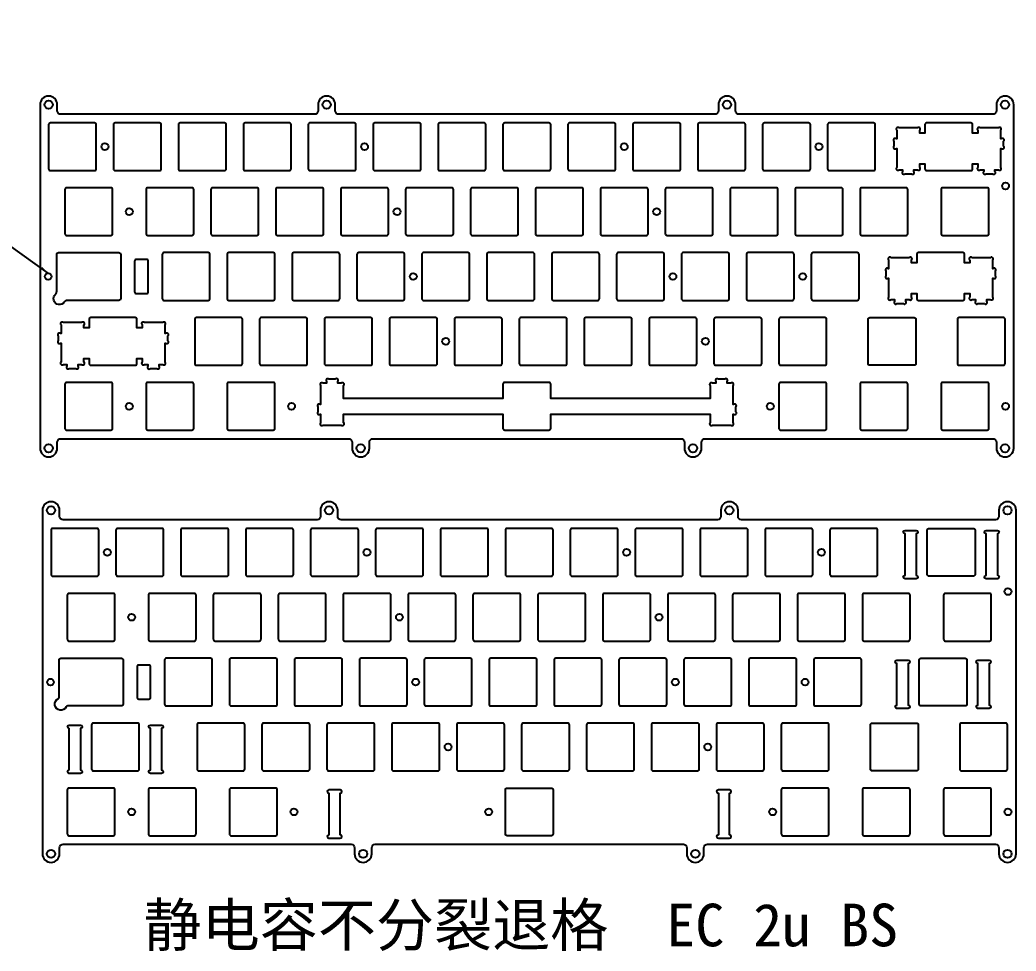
# Model space of a CAD drawing. Header units: millimetres. Extents: x -225 to 1216, y 158 to 485.
# Drawn here: x 923.6 to 1215.9, y 193.5 to 466.9 of the extents above; entities that cross this region are included whole.
import ezdxf

# ---------------------------------------------------------------- set-up
doc = ezdxf.new("R2010")
doc.units = ezdxf.units.MM
doc.styles.get("Standard").update_dxf_attribs({"font": 'arial.ttf'})
doc.dimstyles.new('ISO-25', dxfattribs={"dimtxt": 2.5, "dimasz": 2.5, "dimexe": 1.25, "dimexo": 0.625, "dimtad": 1, "dimtxsty": 'Standard', "dimcen": 2.5, "dimadec": 0, "dimazin": 0, "dimtfac": 1, "dimtmove": 0, "dimatfit": 3, "dimfxl": 1, "dimarcsym": 0})

msp = doc.modelspace()

# ---------------------------------------------------------------- linework, layer by layer
at = {"color": 7, "linetype": 'Continuous', "lineweight": 25}
for points in [[(1124.62, 343.91), (1209.17, 343.91, -0.414214), (1210.17, 342.91), (1210.17, 341.11, 1), (1215.22, 341.11), (1215.22, 441.96, 1), (1210.17, 441.96), (1210.17, 440.16, -0.414214), (1209.17, 439.16), (1134.62, 439.16, -0.414214), (1133.62, 440.16), (1133.62, 441.96, 1), (1128.57, 441.96), (1128.57, 440.16, -0.414214), (1127.57, 439.16), (1017.12, 439.16, -0.414214), (1016.12, 440.16), (1016.12, 441.96, 1), (1011.07, 441.96), (1011.07, 440.16, -0.414214), (1010.07, 439.16), (935.52, 439.16, -0.414214), (934.52, 440.16), (934.52, 441.96, 1), (929.47, 441.96), (929.47, 341.11, 1), (934.52, 341.11), (934.52, 342.91, -0.414214), (935.52, 343.91), (1020.07, 343.91, -0.414214), (1021.07, 342.91), (1021.07, 341.11, 1), (1026.12, 341.11), (1026.12, 342.91, -0.414214), (1027.12, 343.91), (1117.57, 343.91, -0.414214), (1118.57, 342.91), (1118.57, 341.11, 1), (1123.62, 341.11), (1123.62, 342.91, -0.414214), (1124.62, 343.91)], [(1125.32, 224.84), (1209.87, 224.84, -0.414214), (1210.87, 223.84), (1210.87, 222.04, 1), (1215.92, 222.04), (1215.92, 322.89, 1), (1210.87, 322.89), (1210.87, 321.09, -0.414214), (1209.87, 320.09), (1135.32, 320.09, -0.414214), (1134.32, 321.09), (1134.32, 322.89, 1), (1129.27, 322.89), (1129.27, 321.09, -0.414214), (1128.27, 320.09), (1017.82, 320.09, -0.414214), (1016.82, 321.09), (1016.82, 322.89, 1), (1011.77, 322.89), (1011.77, 321.09, -0.414214), (1010.77, 320.09), (936.22, 320.09, -0.414214), (935.22, 321.09), (935.22, 322.89, 1), (930.17, 322.89), (930.17, 222.04, 1), (935.22, 222.04), (935.22, 223.84, -0.414214), (936.22, 224.84), (1020.77, 224.84, -0.414214), (1021.77, 223.84), (1021.77, 222.04, 1), (1026.82, 222.04), (1026.82, 223.84, -0.414214), (1027.82, 224.84), (1118.27, 224.84, -0.414214), (1119.27, 223.84), (1119.27, 222.04, 1), (1124.32, 222.04), (1124.32, 223.84, -0.414214), (1125.32, 224.84)]]:
    msp.add_lwpolyline(points, format="xyb", dxfattribs=at)
for points in [[(931.99, 436.13), (931.99, 423.13, 0.414214), (932.49, 422.63), (945.49, 422.63, 0.414214), (945.99, 423.13), (945.99, 436.13, 0.414214), (945.49, 436.63), (932.49, 436.63, 0.414214)], [(951.04, 436.13), (951.04, 423.13, 0.414214), (951.54, 422.63), (964.54, 422.63, 0.414214), (965.04, 423.13), (965.04, 436.13, 0.414214), (964.54, 436.63), (951.54, 436.63, 0.414214)], [(970.09, 436.13), (970.09, 423.13, 0.414214), (970.59, 422.63), (983.59, 422.63, 0.414214), (984.09, 423.13), (984.09, 436.13, 0.414214), (983.59, 436.63), (970.59, 436.63, 0.414214)], [(989.14, 436.13), (989.14, 423.13, 0.414214), (989.64, 422.63), (1002.64, 422.63, 0.414214), (1003.14, 423.13), (1003.14, 436.13, 0.414214), (1002.64, 436.63), (989.64, 436.63, 0.414214)], [(1008.19, 436.13), (1008.19, 423.13, 0.414214), (1008.69, 422.63), (1021.69, 422.63, 0.414214), (1022.19, 423.13), (1022.19, 436.13, 0.414214), (1021.69, 436.63), (1008.69, 436.63, 0.414214)], [(1027.24, 436.13), (1027.24, 423.13, 0.414214), (1027.74, 422.63), (1040.74, 422.63, 0.414214), (1041.24, 423.13), (1041.24, 436.13, 0.414214), (1040.74, 436.63), (1027.74, 436.63, 0.414214)], [(1046.29, 436.13), (1046.29, 423.13, 0.414214), (1046.79, 422.63), (1059.79, 422.63, 0.414214), (1060.29, 423.13), (1060.29, 436.13, 0.414214), (1059.79, 436.63), (1046.79, 436.63, 0.414214)], [(1065.34, 436.13), (1065.34, 423.13, 0.414214), (1065.84, 422.63), (1078.84, 422.63, 0.414214), (1079.34, 423.13), (1079.34, 436.13, 0.414214), (1078.84, 436.63), (1065.84, 436.63, 0.414214)], [(1084.39, 436.13), (1084.39, 423.13, 0.414214), (1084.89, 422.63), (1097.89, 422.63, 0.414214), (1098.39, 423.13), (1098.39, 436.13, 0.414214), (1097.89, 436.63), (1084.89, 436.63, 0.414214)], [(1103.44, 436.13), (1103.44, 423.13, 0.414214), (1103.94, 422.63), (1116.94, 422.63, 0.414214), (1117.44, 423.13), (1117.44, 436.13, 0.414214), (1116.94, 436.63), (1103.94, 436.63, 0.414214)], [(1122.49, 436.13), (1122.49, 423.13, 0.414214), (1122.99, 422.63), (1135.99, 422.63, 0.414214), (1136.49, 423.13), (1136.49, 436.13, 0.414214), (1135.99, 436.63), (1122.99, 436.63, 0.414214)], [(1141.54, 436.13), (1141.54, 423.13, 0.414214), (1142.04, 422.63), (1155.04, 422.63, 0.414214), (1155.54, 423.13), (1155.54, 436.13, 0.414214), (1155.04, 436.63), (1142.04, 436.63, 0.414214)], [(1160.59, 436.13), (1160.59, 423.13, 0.414214), (1161.09, 422.63), (1174.09, 422.63, 0.414214), (1174.59, 423.13), (1174.59, 436.13, 0.414214), (1174.09, 436.63), (1161.09, 436.63, 0.414214)], [(936.76, 417.08), (936.76, 404.08, 0.414214), (937.26, 403.58), (950.26, 403.58, 0.414214), (950.76, 404.08), (950.76, 417.08, 0.414214), (950.26, 417.58), (937.26, 417.58, 0.414214)], [(960.57, 417.08), (960.57, 404.08, 0.414214), (961.07, 403.58), (974.07, 403.58, 0.414214), (974.57, 404.08), (974.57, 417.08, 0.414214), (974.07, 417.58), (961.07, 417.58, 0.414214)], [(979.62, 417.08), (979.62, 404.08, 0.414214), (980.12, 403.58), (993.12, 403.58, 0.414214), (993.62, 404.08), (993.62, 417.08, 0.414214), (993.12, 417.58), (980.12, 417.58, 0.414214)], [(998.67, 417.08), (998.67, 404.08, 0.414214), (999.17, 403.58), (1012.17, 403.58, 0.414214), (1012.67, 404.08), (1012.67, 417.08, 0.414214), (1012.17, 417.58), (999.17, 417.58, 0.414214)], [(1017.72, 417.08), (1017.72, 404.08, 0.414214), (1018.22, 403.58), (1031.22, 403.58, 0.414214), (1031.72, 404.08), (1031.72, 417.08, 0.414214), (1031.22, 417.58), (1018.22, 417.58, 0.414214)], [(1036.77, 417.08), (1036.77, 404.08, 0.414214), (1037.27, 403.58), (1050.27, 403.58, 0.414214), (1050.77, 404.08), (1050.77, 417.08, 0.414214), (1050.27, 417.58), (1037.27, 417.58, 0.414214)], [(1055.82, 417.08), (1055.82, 404.08, 0.414214), (1056.32, 403.58), (1069.32, 403.58, 0.414214), (1069.82, 404.08), (1069.82, 417.08, 0.414214), (1069.32, 417.58), (1056.32, 417.58, 0.414214)], [(1074.87, 417.08), (1074.87, 404.08, 0.414214), (1075.37, 403.58), (1088.37, 403.58, 0.414214), (1088.87, 404.08), (1088.87, 417.08, 0.414214), (1088.37, 417.58), (1075.37, 417.58, 0.414214)], [(1093.92, 417.08), (1093.92, 404.08, 0.414214), (1094.42, 403.58), (1107.42, 403.58, 0.414214), (1107.92, 404.08), (1107.92, 417.08, 0.414214), (1107.42, 417.58), (1094.42, 417.58, 0.414214)], [(1112.97, 417.08), (1112.97, 404.08, 0.414214), (1113.47, 403.58), (1126.47, 403.58, 0.414214), (1126.97, 404.08), (1126.97, 417.08, 0.414214), (1126.47, 417.58), (1113.47, 417.58, 0.414214)], [(1132.02, 417.08), (1132.02, 404.08, 0.414214), (1132.52, 403.58), (1145.52, 403.58, 0.414214), (1146.02, 404.08), (1146.02, 417.08, 0.414214), (1145.52, 417.58), (1132.52, 417.58, 0.414214)], [(1151.07, 417.08), (1151.07, 404.08, 0.414214), (1151.57, 403.58), (1164.57, 403.58, 0.414214), (1165.07, 404.08), (1165.07, 417.08, 0.414214), (1164.57, 417.58), (1151.57, 417.58, 0.414214)], [(1170.12, 417.08), (1170.12, 404.08, 0.414214), (1170.62, 403.58), (1183.62, 403.58, 0.414214), (1184.12, 404.08), (1184.12, 417.08, 0.414214), (1183.62, 417.58), (1170.62, 417.58, 0.414214)], [(1193.93, 417.08), (1193.93, 404.08, 0.414214), (1194.43, 403.58), (1207.43, 403.58, 0.414214), (1207.93, 404.08), (1207.93, 417.08, 0.414214), (1207.43, 417.58), (1194.43, 417.58, 0.414214)], [(965.33, 398.03), (965.33, 385.03, 0.414214), (965.83, 384.53), (978.83, 384.53, 0.414214), (979.33, 385.03), (979.33, 398.03, 0.414214), (978.83, 398.53), (965.83, 398.53, 0.414214)], [(984.38, 398.03), (984.38, 385.03, 0.414214), (984.88, 384.53), (997.88, 384.53, 0.414214), (998.38, 385.03), (998.38, 398.03, 0.414214), (997.88, 398.53), (984.88, 398.53, 0.414214)], [(1003.43, 398.03), (1003.43, 385.03, 0.414214), (1003.93, 384.53), (1016.93, 384.53, 0.414214), (1017.43, 385.03), (1017.43, 398.03, 0.414214), (1016.93, 398.53), (1003.93, 398.53, 0.414214)], [(1022.48, 398.03), (1022.48, 385.03, 0.414214), (1022.98, 384.53), (1035.98, 384.53, 0.414214), (1036.48, 385.03), (1036.48, 398.03, 0.414214), (1035.98, 398.53), (1022.98, 398.53, 0.414214)], [(1041.53, 398.03), (1041.53, 385.03, 0.414214), (1042.03, 384.53), (1055.03, 384.53, 0.414214), (1055.53, 385.03), (1055.53, 398.03, 0.414214), (1055.03, 398.53), (1042.03, 398.53, 0.414214)], [(1060.58, 398.03), (1060.58, 385.03, 0.414214), (1061.08, 384.53), (1074.08, 384.53, 0.414214), (1074.58, 385.03), (1074.58, 398.03, 0.414214), (1074.08, 398.53), (1061.08, 398.53, 0.414214)], [(1079.63, 398.03), (1079.63, 385.03, 0.414214), (1080.13, 384.53), (1093.13, 384.53, 0.414214), (1093.63, 385.03), (1093.63, 398.03, 0.414214), (1093.13, 398.53), (1080.13, 398.53, 0.414214)], [(1098.68, 398.03), (1098.68, 385.03, 0.414214), (1099.18, 384.53), (1112.18, 384.53, 0.414214), (1112.68, 385.03), (1112.68, 398.03, 0.414214), (1112.18, 398.53), (1099.18, 398.53, 0.414214)], [(1117.73, 398.03), (1117.73, 385.03, 0.414214), (1118.23, 384.53), (1131.23, 384.53, 0.414214), (1131.73, 385.03), (1131.73, 398.03, 0.414214), (1131.23, 398.53), (1118.23, 398.53, 0.414214)], [(1136.78, 398.03), (1136.78, 385.03, 0.414214), (1137.28, 384.53), (1150.28, 384.53, 0.414214), (1150.78, 385.03), (1150.78, 398.03, 0.414214), (1150.28, 398.53), (1137.28, 398.53, 0.414214)], [(1155.83, 398.03), (1155.83, 385.03, 0.414214), (1156.33, 384.53), (1169.33, 384.53, 0.414214), (1169.83, 385.03), (1169.83, 398.03, 0.414214), (1169.33, 398.53), (1156.33, 398.53, 0.414214)], [(957.73, 386.53), (960.73, 386.53, 0.414214), (961.23, 387.03), (961.23, 396.03, 0.414214), (960.73, 396.53), (957.73, 396.53, 0.414214), (957.23, 396.03), (957.23, 387.03, 0.414214)], [(974.86, 378.98), (974.86, 365.98, 0.414214), (975.36, 365.48), (988.36, 365.48, 0.414214), (988.86, 365.98), (988.86, 378.98, 0.414214), (988.36, 379.48), (975.36, 379.48, 0.414214)], [(993.91, 378.98), (993.91, 365.98, 0.414214), (994.41, 365.48), (1007.41, 365.48, 0.414214), (1007.91, 365.98), (1007.91, 378.98, 0.414214), (1007.41, 379.48), (994.41, 379.48, 0.414214)], [(1012.96, 378.98), (1012.96, 365.98, 0.414214), (1013.46, 365.48), (1026.46, 365.48, 0.414214), (1026.96, 365.98), (1026.96, 378.98, 0.414214), (1026.46, 379.48), (1013.46, 379.48, 0.414214)], [(1032.01, 378.98), (1032.01, 365.98, 0.414214), (1032.51, 365.48), (1045.51, 365.48, 0.414214), (1046.01, 365.98), (1046.01, 378.98, 0.414214), (1045.51, 379.48), (1032.51, 379.48, 0.414214)], [(1051.06, 378.98), (1051.06, 365.98, 0.414214), (1051.56, 365.48), (1064.56, 365.48, 0.414214), (1065.06, 365.98), (1065.06, 378.98, 0.414214), (1064.56, 379.48), (1051.56, 379.48, 0.414214)], [(1070.11, 378.98), (1070.11, 365.98, 0.414214), (1070.61, 365.48), (1083.61, 365.48, 0.414214), (1084.11, 365.98), (1084.11, 378.98, 0.414214), (1083.61, 379.48), (1070.61, 379.48, 0.414214)], [(1089.16, 378.98), (1089.16, 365.98, 0.414214), (1089.66, 365.48), (1102.66, 365.48, 0.414214), (1103.16, 365.98), (1103.16, 378.98, 0.414214), (1102.66, 379.48), (1089.66, 379.48, 0.414214)], [(1108.21, 378.98), (1108.21, 365.98, 0.414214), (1108.71, 365.48), (1121.71, 365.48, 0.414214), (1122.21, 365.98), (1122.21, 378.98, 0.414214), (1121.71, 379.48), (1108.71, 379.48, 0.414214)], [(1127.26, 378.98), (1127.26, 365.98, 0.414214), (1127.76, 365.48), (1140.76, 365.48, 0.414214), (1141.26, 365.98), (1141.26, 378.98, 0.414214), (1140.76, 379.48), (1127.76, 379.48, 0.414214)], [(1146.31, 378.98), (1146.31, 365.98, 0.414214), (1146.81, 365.48), (1159.81, 365.48, 0.414214), (1160.31, 365.98), (1160.31, 378.98, 0.414214), (1159.81, 379.48), (1146.81, 379.48, 0.414214)], [(1173, 379.48), (1186, 379.48, -0.414214), (1186.5, 378.98), (1186.5, 365.98, -0.414214), (1186, 365.48), (1173, 365.48, -0.414214), (1172.5, 365.98), (1172.5, 378.98, -0.414214)], [(1212.19, 379.48), (1199.19, 379.48, 0.414214), (1198.69, 378.98), (1198.69, 365.98, 0.414214), (1199.19, 365.48), (1212.19, 365.48, 0.414214), (1212.69, 365.98), (1212.69, 378.98, 0.414214)], [(936.76, 359.93), (936.76, 346.93, 0.414214), (937.26, 346.43), (950.26, 346.43, 0.414214), (950.76, 346.93), (950.76, 359.93, 0.414214), (950.26, 360.43), (937.26, 360.43, 0.414214)], [(960.57, 359.93), (960.57, 346.93, 0.414214), (961.07, 346.43), (974.07, 346.43, 0.414214), (974.57, 346.93), (974.57, 359.93, 0.414214), (974.07, 360.43), (961.07, 360.43, 0.414214)], [(984.38, 359.93), (984.38, 346.93, 0.414214), (984.88, 346.43), (997.88, 346.43, 0.414214), (998.38, 346.93), (998.38, 359.93, 0.414214), (997.88, 360.43), (984.88, 360.43, 0.414214)], [(1146.31, 359.93), (1146.31, 346.93, 0.414214), (1146.81, 346.43), (1159.81, 346.43, 0.414214), (1160.31, 346.93), (1160.31, 359.93, 0.414214), (1159.81, 360.43), (1146.81, 360.43, 0.414214)], [(1170.12, 359.93), (1170.12, 346.93, 0.414214), (1170.62, 346.43), (1183.62, 346.43, 0.414214), (1184.12, 346.93), (1184.12, 359.93, 0.414214), (1183.62, 360.43), (1170.62, 360.43, 0.414214)], [(1193.93, 359.93), (1193.93, 346.93, 0.414214), (1194.43, 346.43), (1207.43, 346.43, 0.414214), (1207.93, 346.93), (1207.93, 359.93, 0.414214), (1207.43, 360.43), (1194.43, 360.43, 0.414214)], [(932.69, 317.06), (932.69, 304.06, 0.414214), (933.19, 303.56), (946.19, 303.56, 0.414214), (946.69, 304.06), (946.69, 317.06, 0.414214), (946.19, 317.56), (933.19, 317.56, 0.414214)], [(951.74, 317.06), (951.74, 304.06, 0.414214), (952.24, 303.56), (965.24, 303.56, 0.414214), (965.74, 304.06), (965.74, 317.06, 0.414214), (965.24, 317.56), (952.24, 317.56, 0.414214)], [(970.79, 317.06), (970.79, 304.06, 0.414214), (971.29, 303.56), (984.29, 303.56, 0.414214), (984.79, 304.06), (984.79, 317.06, 0.414214), (984.29, 317.56), (971.29, 317.56, 0.414214)], [(989.84, 317.06), (989.84, 304.06, 0.414214), (990.34, 303.56), (1003.34, 303.56, 0.414214), (1003.84, 304.06), (1003.84, 317.06, 0.414214), (1003.34, 317.56), (990.34, 317.56, 0.414214)], [(1008.89, 317.06), (1008.89, 304.06, 0.414214), (1009.39, 303.56), (1022.39, 303.56, 0.414214), (1022.89, 304.06), (1022.89, 317.06, 0.414214), (1022.39, 317.56), (1009.39, 317.56, 0.414214)], [(1027.94, 317.06), (1027.94, 304.06, 0.414214), (1028.44, 303.56), (1041.44, 303.56, 0.414214), (1041.94, 304.06), (1041.94, 317.06, 0.414214), (1041.44, 317.56), (1028.44, 317.56, 0.414214)], [(1046.99, 317.06), (1046.99, 304.06, 0.414214), (1047.49, 303.56), (1060.49, 303.56, 0.414214), (1060.99, 304.06), (1060.99, 317.06, 0.414214), (1060.49, 317.56), (1047.49, 317.56, 0.414214)], [(1066.04, 317.06), (1066.04, 304.06, 0.414214), (1066.54, 303.56), (1079.54, 303.56, 0.414214), (1080.04, 304.06), (1080.04, 317.06, 0.414214), (1079.54, 317.56), (1066.54, 317.56, 0.414214)], [(1085.09, 317.06), (1085.09, 304.06, 0.414214), (1085.59, 303.56), (1098.59, 303.56, 0.414214), (1099.09, 304.06), (1099.09, 317.06, 0.414214), (1098.59, 317.56), (1085.59, 317.56, 0.414214)], [(1104.14, 317.06), (1104.14, 304.06, 0.414214), (1104.64, 303.56), (1117.64, 303.56, 0.414214), (1118.14, 304.06), (1118.14, 317.06, 0.414214), (1117.64, 317.56), (1104.64, 317.56, 0.414214)], [(1123.19, 317.06), (1123.19, 304.06, 0.414214), (1123.69, 303.56), (1136.69, 303.56, 0.414214), (1137.19, 304.06), (1137.19, 317.06, 0.414214), (1136.69, 317.56), (1123.69, 317.56, 0.414214)], [(1142.24, 317.06), (1142.24, 304.06, 0.414214), (1142.74, 303.56), (1155.74, 303.56, 0.414214), (1156.24, 304.06), (1156.24, 317.06, 0.414214), (1155.74, 317.56), (1142.74, 317.56, 0.414214)], [(1161.29, 317.06), (1161.29, 304.06, 0.414214), (1161.79, 303.56), (1174.79, 303.56, 0.414214), (1175.29, 304.06), (1175.29, 317.06, 0.414214), (1174.79, 317.56), (1161.79, 317.56, 0.414214)], [(937.46, 298.01), (937.46, 285.01, 0.414214), (937.96, 284.51), (950.96, 284.51, 0.414214), (951.46, 285.01), (951.46, 298.01, 0.414214), (950.96, 298.51), (937.96, 298.51, 0.414214)], [(961.27, 298.01), (961.27, 285.01, 0.414214), (961.77, 284.51), (974.77, 284.51, 0.414214), (975.27, 285.01), (975.27, 298.01, 0.414214), (974.77, 298.51), (961.77, 298.51, 0.414214)], [(980.32, 298.01), (980.32, 285.01, 0.414214), (980.82, 284.51), (993.82, 284.51, 0.414214), (994.32, 285.01), (994.32, 298.01, 0.414214), (993.82, 298.51), (980.82, 298.51, 0.414214)], [(999.37, 298.01), (999.37, 285.01, 0.414214), (999.87, 284.51), (1012.87, 284.51, 0.414214), (1013.37, 285.01), (1013.37, 298.01, 0.414214), (1012.87, 298.51), (999.87, 298.51, 0.414214)], [(1018.42, 298.01), (1018.42, 285.01, 0.414214), (1018.92, 284.51), (1031.92, 284.51, 0.414214), (1032.42, 285.01), (1032.42, 298.01, 0.414214), (1031.92, 298.51), (1018.92, 298.51, 0.414214)], [(1037.47, 298.01), (1037.47, 285.01, 0.414214), (1037.97, 284.51), (1050.97, 284.51, 0.414214), (1051.47, 285.01), (1051.47, 298.01, 0.414214), (1050.97, 298.51), (1037.97, 298.51, 0.414214)], [(1056.52, 298.01), (1056.52, 285.01, 0.414214), (1057.02, 284.51), (1070.02, 284.51, 0.414214), (1070.52, 285.01), (1070.52, 298.01, 0.414214), (1070.02, 298.51), (1057.02, 298.51, 0.414214)], [(1075.57, 298.01), (1075.57, 285.01, 0.414214), (1076.07, 284.51), (1089.07, 284.51, 0.414214), (1089.57, 285.01), (1089.57, 298.01, 0.414214), (1089.07, 298.51), (1076.07, 298.51, 0.414214)], [(1094.62, 298.01), (1094.62, 285.01, 0.414214), (1095.12, 284.51), (1108.12, 284.51, 0.414214), (1108.62, 285.01), (1108.62, 298.01, 0.414214), (1108.12, 298.51), (1095.12, 298.51, 0.414214)], [(1113.67, 298.01), (1113.67, 285.01, 0.414214), (1114.17, 284.51), (1127.17, 284.51, 0.414214), (1127.67, 285.01), (1127.67, 298.01, 0.414214), (1127.17, 298.51), (1114.17, 298.51, 0.414214)], [(1132.72, 298.01), (1132.72, 285.01, 0.414214), (1133.22, 284.51), (1146.22, 284.51, 0.414214), (1146.72, 285.01), (1146.72, 298.01, 0.414214), (1146.22, 298.51), (1133.22, 298.51, 0.414214)], [(1151.77, 298.01), (1151.77, 285.01, 0.414214), (1152.27, 284.51), (1165.27, 284.51, 0.414214), (1165.77, 285.01), (1165.77, 298.01, 0.414214), (1165.27, 298.51), (1152.27, 298.51, 0.414214)], [(1170.82, 298.01), (1170.82, 285.01, 0.414214), (1171.32, 284.51), (1184.32, 284.51, 0.414214), (1184.82, 285.01), (1184.82, 298.01, 0.414214), (1184.32, 298.51), (1171.32, 298.51, 0.414214)], [(1194.63, 298.01), (1194.63, 285.01, 0.414214), (1195.13, 284.51), (1208.13, 284.51, 0.414214), (1208.63, 285.01), (1208.63, 298.01, 0.414214), (1208.13, 298.51), (1195.13, 298.51, 0.414214)], [(937.59, 265.46, 0.284915), (937.14, 265.18, -1.39196), (934.8, 267.53, 0.284915), (935.07, 267.98), (935.07, 278.96, -0.414214), (935.57, 279.46), (953.34, 279.46, -0.414214), (953.84, 278.96), (953.84, 265.96, -0.414214), (953.34, 265.46)], [(966.03, 278.96), (966.03, 265.96, 0.414214), (966.53, 265.46), (979.53, 265.46, 0.414214), (980.03, 265.96), (980.03, 278.96, 0.414214), (979.53, 279.46), (966.53, 279.46, 0.414214)], [(985.08, 278.96), (985.08, 265.96, 0.414214), (985.58, 265.46), (998.58, 265.46, 0.414214), (999.08, 265.96), (999.08, 278.96, 0.414214), (998.58, 279.46), (985.58, 279.46, 0.414214)], [(1004.13, 278.96), (1004.13, 265.96, 0.414214), (1004.63, 265.46), (1017.63, 265.46, 0.414214), (1018.13, 265.96), (1018.13, 278.96, 0.414214), (1017.63, 279.46), (1004.63, 279.46, 0.414214)], [(1023.18, 278.96), (1023.18, 265.96, 0.414214), (1023.68, 265.46), (1036.68, 265.46, 0.414214), (1037.18, 265.96), (1037.18, 278.96, 0.414214), (1036.68, 279.46), (1023.68, 279.46, 0.414214)], [(1042.23, 278.96), (1042.23, 265.96, 0.414214), (1042.73, 265.46), (1055.73, 265.46, 0.414214), (1056.23, 265.96), (1056.23, 278.96, 0.414214), (1055.73, 279.46), (1042.73, 279.46, 0.414214)], [(1061.28, 278.96), (1061.28, 265.96, 0.414214), (1061.78, 265.46), (1074.78, 265.46, 0.414214), (1075.28, 265.96), (1075.28, 278.96, 0.414214), (1074.78, 279.46), (1061.78, 279.46, 0.414214)], [(1080.33, 278.96), (1080.33, 265.96, 0.414214), (1080.83, 265.46), (1093.83, 265.46, 0.414214), (1094.33, 265.96), (1094.33, 278.96, 0.414214), (1093.83, 279.46), (1080.83, 279.46, 0.414214)], [(1099.38, 278.96), (1099.38, 265.96, 0.414214), (1099.88, 265.46), (1112.88, 265.46, 0.414214), (1113.38, 265.96), (1113.38, 278.96, 0.414214), (1112.88, 279.46), (1099.88, 279.46, 0.414214)], [(1118.43, 278.96), (1118.43, 265.96, 0.414214), (1118.93, 265.46), (1131.93, 265.46, 0.414214), (1132.43, 265.96), (1132.43, 278.96, 0.414214), (1131.93, 279.46), (1118.93, 279.46, 0.414214)], [(1137.48, 278.96), (1137.48, 265.96, 0.414214), (1137.98, 265.46), (1150.98, 265.46, 0.414214), (1151.48, 265.96), (1151.48, 278.96, 0.414214), (1150.98, 279.46), (1137.98, 279.46, 0.414214)], [(1156.53, 278.96), (1156.53, 265.96, 0.414214), (1157.03, 265.46), (1170.03, 265.46, 0.414214), (1170.53, 265.96), (1170.53, 278.96, 0.414214), (1170.03, 279.46), (1157.03, 279.46, 0.414214)], [(958.43, 267.46), (961.43, 267.46, 0.414214), (961.93, 267.96), (961.93, 276.96, 0.414214), (961.43, 277.46), (958.43, 277.46, 0.414214), (957.93, 276.96), (957.93, 267.96, 0.414214)], [(944.6, 259.91), (944.6, 246.91, 0.414214), (945.1, 246.41), (958.1, 246.41, 0.414214), (958.6, 246.91), (958.6, 259.91, 0.414214), (958.1, 260.41), (945.1, 260.41, 0.414214)], [(975.56, 259.91), (975.56, 246.91, 0.414214), (976.06, 246.41), (989.06, 246.41, 0.414214), (989.56, 246.91), (989.56, 259.91, 0.414214), (989.06, 260.41), (976.06, 260.41, 0.414214)], [(994.61, 259.91), (994.61, 246.91, 0.414214), (995.11, 246.41), (1008.11, 246.41, 0.414214), (1008.61, 246.91), (1008.61, 259.91, 0.414214), (1008.11, 260.41), (995.11, 260.41, 0.414214)], [(1013.66, 259.91), (1013.66, 246.91, 0.414214), (1014.16, 246.41), (1027.16, 246.41, 0.414214), (1027.66, 246.91), (1027.66, 259.91, 0.414214), (1027.16, 260.41), (1014.16, 260.41, 0.414214)], [(1032.71, 259.91), (1032.71, 246.91, 0.414214), (1033.21, 246.41), (1046.21, 246.41, 0.414214), (1046.71, 246.91), (1046.71, 259.91, 0.414214), (1046.21, 260.41), (1033.21, 260.41, 0.414214)], [(1051.76, 259.91), (1051.76, 246.91, 0.414214), (1052.26, 246.41), (1065.26, 246.41, 0.414214), (1065.76, 246.91), (1065.76, 259.91, 0.414214), (1065.26, 260.41), (1052.26, 260.41, 0.414214)], [(1070.81, 259.91), (1070.81, 246.91, 0.414214), (1071.31, 246.41), (1084.31, 246.41, 0.414214), (1084.81, 246.91), (1084.81, 259.91, 0.414214), (1084.31, 260.41), (1071.31, 260.41, 0.414214)], [(1089.86, 259.91), (1089.86, 246.91, 0.414214), (1090.36, 246.41), (1103.36, 246.41, 0.414214), (1103.86, 246.91), (1103.86, 259.91, 0.414214), (1103.36, 260.41), (1090.36, 260.41, 0.414214)], [(1108.91, 259.91), (1108.91, 246.91, 0.414214), (1109.41, 246.41), (1122.41, 246.41, 0.414214), (1122.91, 246.91), (1122.91, 259.91, 0.414214), (1122.41, 260.41), (1109.41, 260.41, 0.414214)], [(1127.96, 259.91), (1127.96, 246.91, 0.414214), (1128.46, 246.41), (1141.46, 246.41, 0.414214), (1141.96, 246.91), (1141.96, 259.91, 0.414214), (1141.46, 260.41), (1128.46, 260.41, 0.414214)], [(1147.01, 259.91), (1147.01, 246.91, 0.414214), (1147.51, 246.41), (1160.51, 246.41, 0.414214), (1161.01, 246.91), (1161.01, 259.91, 0.414214), (1160.51, 260.41), (1147.51, 260.41, 0.414214)], [(1173.7, 260.41), (1186.7, 260.41, -0.414214), (1187.2, 259.91), (1187.2, 246.91, -0.414214), (1186.7, 246.41), (1173.7, 246.41, -0.414214), (1173.2, 246.91), (1173.2, 259.91, -0.414214)], [(1212.89, 260.41), (1199.89, 260.41, 0.414214), (1199.39, 259.91), (1199.39, 246.91, 0.414214), (1199.89, 246.41), (1212.89, 246.41, 0.414214), (1213.39, 246.91), (1213.39, 259.91, 0.414214)], [(937.46, 240.86), (937.46, 227.86, 0.414214), (937.96, 227.36), (950.96, 227.36, 0.414214), (951.46, 227.86), (951.46, 240.86, 0.414214), (950.96, 241.36), (937.96, 241.36, 0.414214)], [(961.27, 240.86), (961.27, 227.86, 0.414214), (961.77, 227.36), (974.77, 227.36, 0.414214), (975.27, 227.86), (975.27, 240.86, 0.414214), (974.77, 241.36), (961.77, 241.36, 0.414214)], [(985.08, 240.86), (985.08, 227.86, 0.414214), (985.58, 227.36), (998.58, 227.36, 0.414214), (999.08, 227.86), (999.08, 240.86, 0.414214), (998.58, 241.36), (985.58, 241.36, 0.414214)], [(1147.01, 240.86), (1147.01, 227.86, 0.414214), (1147.51, 227.36), (1160.51, 227.36, 0.414214), (1161.01, 227.86), (1161.01, 240.86, 0.414214), (1160.51, 241.36), (1147.51, 241.36, 0.414214)], [(1170.82, 240.86), (1170.82, 227.86, 0.414214), (1171.32, 227.36), (1184.32, 227.36, 0.414214), (1184.82, 227.86), (1184.82, 240.86, 0.414214), (1184.32, 241.36), (1171.32, 241.36, 0.414214)], [(1194.63, 240.86), (1194.63, 227.86, 0.414214), (1195.13, 227.36), (1208.13, 227.36, 0.414214), (1208.63, 227.86), (1208.63, 240.86, 0.414214), (1208.13, 241.36), (1195.13, 241.36, 0.414214)]]:
    msp.add_lwpolyline(points, format="xyb", close=True)
at = {"color": 0}
for points in [[(1204.69, 423.57, 1), (1205.4, 422.86), (1206.42, 422.86), (1206.42, 422.37, 1), (1207.12, 421.66), (1209.01, 421.66, 1.000141), (1209.72, 422.37), (1209.72, 422.86), (1210.74, 422.86, 1.000141), (1211.44, 423.57), (1211.44, 429.13), (1211.56, 429.13, 1.000099), (1212.27, 429.84), (1212.27, 431.22, 1.000099), (1211.56, 431.93), (1211.44, 431.93), (1211.44, 434.45, 1.000141), (1210.74, 435.16), (1205.4, 435.16, 1), (1204.69, 434.45), (1204.69, 433.63), (1203.17, 433.63), (1203.17, 436.13, 0.414214), (1202.67, 436.63), (1189.67, 436.63, 0.414214), (1189.17, 436.13), (1189.17, 433.63), (1187.64, 433.63), (1187.64, 434.45, 1), (1186.94, 435.16), (1181.6, 435.16, 1), (1180.89, 434.45), (1180.89, 431.93), (1180.78, 431.93, 1), (1180.07, 431.22), (1180.07, 429.84, 1), (1180.78, 429.13), (1180.89, 429.13), (1180.89, 423.57, 1), (1181.6, 422.86), (1182.62, 422.86), (1182.62, 422.37, 1), (1183.33, 421.66), (1185.21, 421.66, 1.000141), (1185.92, 422.37), (1185.92, 422.86), (1186.94, 422.86, 1), (1187.64, 423.57), (1187.64, 424.63), (1189.17, 424.63), (1189.17, 423.13, 0.414214), (1189.67, 422.63), (1202.67, 422.63, 0.414214), (1203.17, 423.13), (1203.17, 424.63), (1204.69, 424.63)], [(1202.31, 385.47, 1), (1203.02, 384.76), (1204.04, 384.76), (1204.04, 384.27, 1), (1204.74, 383.56), (1206.63, 383.56, 1.000141), (1207.34, 384.27), (1207.34, 384.76), (1208.36, 384.76, 1.000141), (1209.06, 385.47), (1209.06, 391.03), (1209.18, 391.03, 1.000099), (1209.89, 391.74), (1209.89, 393.12, 1.000099), (1209.18, 393.83), (1209.06, 393.83), (1209.06, 396.35, 1.000141), (1208.36, 397.06), (1203.02, 397.06, 1), (1202.31, 396.35), (1202.31, 395.53), (1200.79, 395.53), (1200.79, 398.03, 0.414214), (1200.29, 398.53), (1187.29, 398.53, 0.414214), (1186.79, 398.03), (1186.79, 395.53), (1185.26, 395.53), (1185.26, 396.35, 1), (1184.56, 397.06), (1179.22, 397.06, 1), (1178.51, 396.35), (1178.51, 393.83), (1178.39, 393.83, 1), (1177.69, 393.12), (1177.69, 391.74, 1), (1178.39, 391.03), (1178.51, 391.03), (1178.51, 385.47, 1), (1179.22, 384.76), (1180.24, 384.76), (1180.24, 384.27, 1), (1180.95, 383.56), (1182.83, 383.56, 1.000141), (1183.54, 384.27), (1183.54, 384.76), (1184.56, 384.76, 1), (1185.26, 385.47), (1185.26, 386.53), (1186.79, 386.53), (1186.79, 385.03, 0.414214), (1187.29, 384.53), (1200.29, 384.53, 0.414214), (1200.79, 385.03), (1200.79, 386.53), (1202.31, 386.53)], [(959.43, 366.42, 1), (960.13, 365.71), (961.15, 365.71), (961.15, 365.22, 1), (961.86, 364.51), (963.74, 364.51, 1.000141), (964.45, 365.22), (964.45, 365.71), (965.47, 365.71, 1.000141), (966.17, 366.42), (966.17, 371.98), (966.29, 371.98, 1.000099), (967, 372.69), (967, 374.07, 1.000099), (966.29, 374.78), (966.17, 374.78), (966.17, 377.3, 1.000141), (965.47, 378.01), (960.13, 378.01, 1), (959.43, 377.3), (959.43, 376.48), (957.9, 376.48), (957.9, 378.98, 0.414214), (957.4, 379.48), (944.4, 379.48, 0.414214), (943.9, 378.98), (943.9, 376.48), (942.37, 376.48), (942.37, 377.3, 1), (941.67, 378.01), (936.33, 378.01, 1), (935.63, 377.3), (935.63, 374.78), (935.51, 374.78, 1), (934.8, 374.07), (934.8, 372.69, 1), (935.51, 371.98), (935.63, 371.98), (935.63, 366.42, 1), (936.33, 365.71), (937.35, 365.71), (937.35, 365.22, 1), (938.06, 364.51), (939.94, 364.51, 1.000141), (940.65, 365.22), (940.65, 365.71), (941.67, 365.71, 1), (942.37, 366.42), (942.37, 367.48), (943.9, 367.48), (943.9, 365.98, 0.414214), (944.4, 365.48), (957.4, 365.48, 0.414214), (957.9, 365.98), (957.9, 367.48), (959.43, 367.48)], [(1132.99, 351.13, 1), (1133.69, 351.84), (1133.69, 353.22, 1), (1132.99, 353.93), (1132.87, 353.93), (1132.87, 359.49, 1), (1132.16, 360.2), (1131.14, 360.2), (1131.14, 360.69, 1), (1130.44, 361.4), (1128.55, 361.4, 1.000141), (1127.84, 360.69), (1127.84, 360.2), (1126.83, 360.2, 1), (1126.12, 359.49), (1126.12, 355.73), (1079.34, 355.73), (1079.34, 359.93, 0.414214), (1078.84, 360.43), (1065.84, 360.43, 0.414214), (1065.34, 359.93), (1065.34, 355.73), (1018.57, 355.73), (1018.57, 359.49, 1), (1017.86, 360.2), (1016.84, 360.2), (1016.84, 360.69, 1), (1016.14, 361.4), (1014.25, 361.4, 1.000141), (1013.54, 360.69), (1013.54, 360.2), (1012.53, 360.2, 1.000141), (1011.82, 359.49), (1011.82, 353.93), (1011.7, 353.93, 1.000099), (1010.99, 353.22), (1010.99, 351.84, 1.000099), (1011.7, 351.13), (1011.82, 351.13), (1011.82, 348.61, 1.000141), (1012.53, 347.9), (1017.86, 347.9, 1), (1018.57, 348.61), (1018.57, 351.13), (1065.34, 351.13), (1065.34, 346.93, 0.414214), (1065.84, 346.43), (1078.84, 346.43, 0.414214), (1079.34, 346.93), (1079.34, 351.13), (1126.12, 351.13), (1126.12, 348.61, 1), (1126.83, 347.9), (1132.16, 347.9, 1), (1132.87, 348.61), (1132.87, 351.13)], [(1183.32, 317.01), (1186.62, 317.01, -1), (1186.62, 316.01), (1186.62, 303.81, -1), (1186.62, 302.81), (1183.32, 302.81, -1), (1183.32, 303.81), (1183.32, 316.01, -1)], [(1203.87, 317.06), (1203.87, 304.06, -0.414214), (1203.37, 303.56), (1190.37, 303.56, -0.414214), (1189.87, 304.06), (1189.87, 317.06, -0.414214), (1190.37, 317.56), (1203.37, 317.56, -0.414214)], [(1207.12, 317.01), (1210.42, 317.01, -1), (1210.42, 316.01), (1210.42, 303.81, -1), (1210.42, 302.81), (1207.12, 302.81, -1), (1207.12, 303.81), (1207.12, 316.01, -1)], [(1180.94, 278.91), (1184.24, 278.91, -1), (1184.24, 277.91), (1184.24, 265.71, -1), (1184.24, 264.71), (1180.94, 264.71, -1), (1180.94, 265.71), (1180.94, 277.91, -1)], [(1201.49, 278.96), (1201.49, 265.96, -0.414214), (1200.99, 265.46), (1187.99, 265.46, -0.414214), (1187.49, 265.96), (1187.49, 278.96, -0.414214), (1187.99, 279.46), (1200.99, 279.46, -0.414214)], [(1204.74, 278.91), (1208.04, 278.91, -1), (1208.04, 277.91), (1208.04, 265.71, -1), (1208.04, 264.71), (1204.74, 264.71, -1), (1204.74, 265.71), (1204.74, 277.91, -1)], [(938.05, 259.86), (941.35, 259.86, -1), (941.35, 258.86), (941.35, 246.66, -1), (941.35, 245.66), (938.05, 245.66, -1), (938.05, 246.66), (938.05, 258.86, -1)], [(961.85, 259.86), (965.15, 259.86, -1), (965.15, 258.86), (965.15, 246.66, -1), (965.15, 245.66), (961.85, 245.66, -1), (961.85, 246.66), (961.85, 258.86, -1)], [(1014.25, 226.61), (1017.55, 226.61, 1), (1017.55, 227.61), (1017.55, 239.81, 1), (1017.55, 240.81), (1014.25, 240.81, 1), (1014.25, 239.81), (1014.25, 227.61, 1)], [(1080.04, 240.86), (1080.04, 227.86, -0.414214), (1079.54, 227.36), (1066.55, 227.36, -0.414214), (1066.05, 227.86), (1066.05, 240.86, -0.414214), (1066.55, 241.36), (1079.54, 241.36, -0.414214)], [(1128.54, 226.61), (1131.84, 226.61, 1), (1131.84, 227.61), (1131.84, 239.81, 1), (1131.84, 240.81), (1128.54, 240.81, 1), (1128.54, 239.81), (1128.54, 227.61, 1)]]:
    msp.add_lwpolyline(points, format="xyb", close=True, dxfattribs=at)
msp.add_lwpolyline([(937.48, 384.53, 0.253709), (936.64, 384.08, -1.150967), (934.03, 386.35, 0.217646), (934.37, 387.11), (934.37, 398.03, -0.414214), (934.87, 398.53), (952.64, 398.53, -0.414214), (953.14, 398.03), (953.14, 385.03, -0.414214), (952.64, 384.53), (937.48, 384.53)], format="xyb")
at = {"color": 1, "linetype": 'Continuous', "lineweight": 25}
for centre in [(931.99, 441.96), (1013.59, 441.96), (1131.09, 441.96), (1212.69, 441.96), (931.99, 341.11), (1023.59, 341.11), (1121.09, 341.11), (1212.69, 341.11), (932.69, 322.89), (1014.29, 322.89), (1131.79, 322.89), (1213.39, 322.89), (932.69, 222.04), (1024.29, 222.04), (1121.79, 222.04), (1213.39, 222.04)]:
    msp.add_circle(centre, 1.2, dxfattribs=at)
at = {"color": 6}
for centre in [(948.52, 429.63), (1024.72, 429.63), (1100.92, 429.63), (1158.07, 429.63), (1212.84, 418.11), (955.66, 410.58), (1034.24, 410.58), (1110.44, 410.58), (931.85, 391.53), (1039.01, 391.53), (1115.21, 391.53), (1153.31, 391.53), (1048.53, 372.48), (1124.73, 372.48), (955.66, 353.43), (1003.29, 353.43), (1143.78, 353.43), (1212.84, 353.43), (949.22, 310.56), (1025.42, 310.56), (1101.62, 310.56), (1158.77, 310.56), (1213.54, 299.04), (956.36, 291.51), (1034.94, 291.51), (1111.14, 291.51), (932.55, 272.46), (1039.71, 272.46), (1115.91, 272.46), (1154.01, 272.46), (1049.23, 253.41), (1125.43, 253.41), (956.36, 234.36), (1003.99, 234.36), (1061.15, 234.36), (1144.48, 234.36), (1213.54, 234.36)]:
    msp.add_circle(centre, 1, dxfattribs=at)

# ---------------------------------------------------------------- texts
at = {"insert": (959.86, 207.4), "char_height": 12.5, "attachment_point": 1}
msp.add_mtext_dynamic_manual_height_columns('{\\fSimSun|b0|i0|c134|p2;静电容不分裂退格  EC 2u BS}', width=1304.5484, gutter_width=62.5, heights=[0], dxfattribs=at)

# ---------------------------------------------------------------- leaders
msp.add_leader([(931.85, 392.53), (828.11, 466.86)], dimstyle='ISO-25', override={"dimgap": 0.625, "dimtad": 0})

doc.saveas('drawing.dxf')
